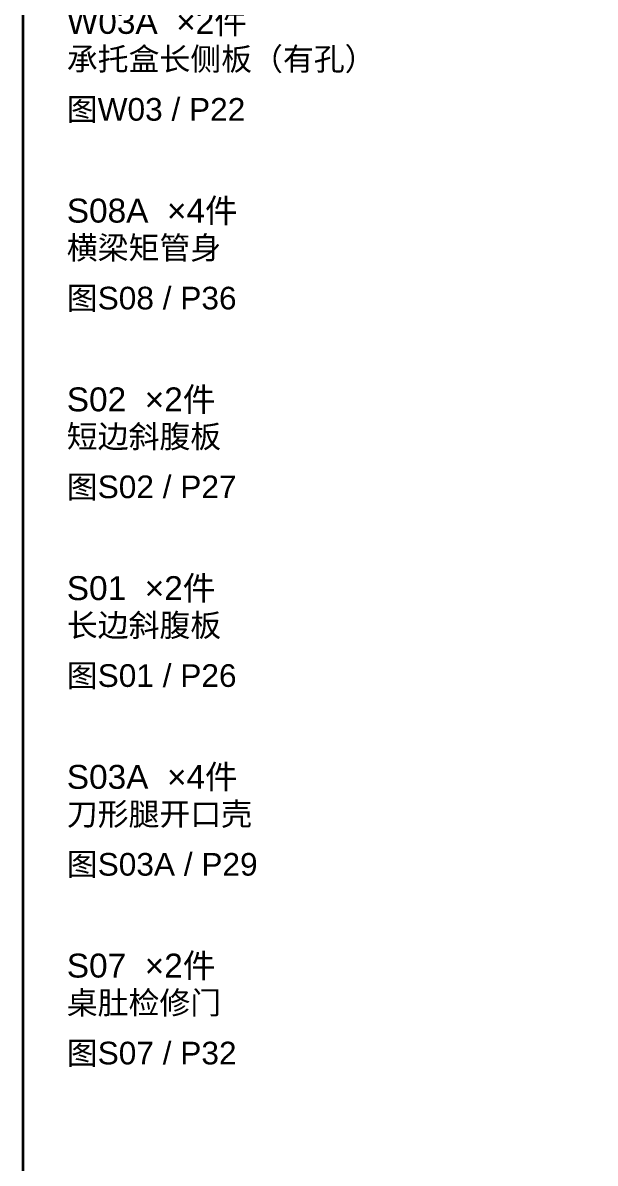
# Model space of a CAD drawing. Header units: millimetres. Extents: x 50 to 612415, y 2 to 4150.
# Drawn here: x 468050 to 468960, y 1427 to 3240 of the extents above; entities that cross this region are included whole.
import ezdxf

# ---------------------------------------------------------------- set-up
doc = ezdxf.new("R2010")
doc.units = ezdxf.units.MM
doc.layers.add('FRAME', color=7, linetype='Continuous', lineweight=35)
doc.layers.add('NOTE', color=7, linetype='Continuous', lineweight=18)
doc.styles.add('CN', font='Arial Unicode.ttf')

msp = doc.modelspace()

# ---------------------------------------------------------------- linework, layer by layer
at = {"layer": 'FRAME'}
msp.add_lwpolyline([(468050, 50), (473890, 50), (473890, 4150), (468050, 4150)], close=True, dxfattribs=at)

# ---------------------------------------------------------------- texts
at = {"layer": 'NOTE', "width": 900, "attachment_point": 1, "style": 'CN'}
for s, insert, char_height in [('W03A  ×2件', (468120, 3260), 38), ('承托盒长侧板（有孔）', (468120, 3200), 36), ('图W03 / P22', (468120, 3120), 36), ('S08A  ×4件', (468120, 2960), 38), ('横梁矩管身', (468120, 2900), 36), ('图S08 / P36', (468120, 2820), 36), ('S02  ×2件', (468120, 2660), 38), ('短边斜腹板', (468120, 2600), 36), ('图S02 / P27', (468120, 2520), 36), ('S01  ×2件', (468120, 2360), 38), ('长边斜腹板', (468120, 2300), 36), ('图S01 / P26', (468120, 2220), 36), ('S03A  ×4件', (468120, 2060), 38), ('刀形腿开口壳', (468120, 2000), 36), ('图S03A / P29', (468120, 1920), 36), ('S07  ×2件', (468120, 1760), 38), ('桌肚检修门', (468120, 1700), 36), ('图S07 / P32', (468120, 1620), 36)]:
    msp.add_mtext(s, dxfattribs=dict(at, insert=insert, char_height=char_height))

doc.saveas('drawing.dxf')
